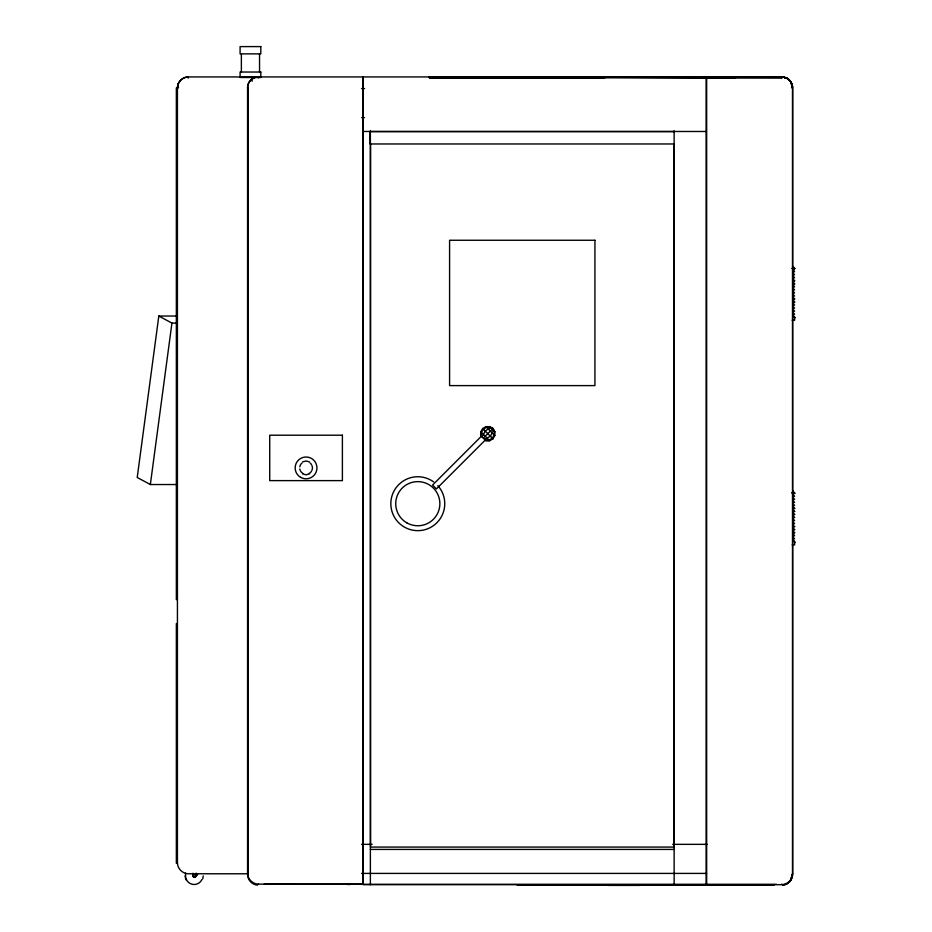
<?xml version="1.0" encoding="UTF-8"?>
<svg xmlns="http://www.w3.org/2000/svg" width="932" height="932" viewBox="0 0 932 932"><rect width="100%" height="100%" fill="white"/><g stroke="black" fill="none" stroke-linecap="round" stroke-linejoin="round"><path stroke-width="1.4" d="M370.552 143.971L370.552 847.072L673.964 847.072L674.139 143.971L370.051 143.971L370.051 131.575L674.139 131.575M481.157 436.025L481.378 432.401L483.358 429.233L486.527 427.252L490.034 427.007L492.946 428.545L494.822 431.796L494.822 435.559L492.946 438.821L489.684 440.696L485.922 440.696L480.819 435.687L480.784 431.796L482.671 428.545L485.922 426.658L489.684 426.658L492.946 428.545L494.484 431.458L494.228 434.964L492.259 438.133L489.09 440.102L485.467 440.335L489.684 440.696L480.784 431.796L480.819 435.687M481.133 435.908L481.378 432.401M781.657 884.095L782.868 885.19L787.482 883.559L790.918 880.076L791.163 877.21M791.874 87.561L792.515 86.443M792.526 86.932L790.942 81.865L787.47 78.416L782.775 76.808M176.183 316.041L158.813 316.03L137.225 477.487L150.355 484.535L176.393 484.535M150.355 484.535L171.942 323.089L158.813 316.03M792.177 320.293L794.588 320.293L794.775 317.206L794.67 317.847M792.177 544.882L794.588 544.882L794.775 541.795L794.67 542.436M185.701 879.295L185.526 873.086M202.768 878.818L203.234 875.952M188.334 76.937C182.404 77.041 177.464 82.086 177.43 88.016L176.346 88.016L176.346 599.626L177.43 599.626M178.268 83.659L177.43 87.829L177.43 863.23L176.346 863.23L176.346 623.601L177.43 623.601M247.562 87.829C247.679 81.981 252.607 77.053 258.467 76.937M792.596 873.773C792.48 879.622 787.552 884.561 781.692 884.678L706.666 884.678L706.666 76.937M362.746 76.937L362.746 884.13L258.467 884.13L257.372 885.155A10.893 10.893 0 0 1 247.632 875.532L248.262 874.414M791.489 87.69L792.573 86.478A10.893 10.893 0 0 0 782.822 76.855L781.738 77.939L782.286 76.995M195.219 876.802L195.324 876.441A1.27 1.27 0 0 0 194.38 874.705A1.27 1.27 0 0 0 192.877 875.952C193.728 879.004 196.99 875.567 197.584 874.146M482.065 436.933L485.234 431.108L488.147 428.883L490.978 427.951L492.946 428.545L493.541 430.514L490.372 436.246L484.558 439.426M790.918 880.076L792.491 875.451L791.944 874.496M794.728 280.823L792.783 278.621L792.783 277.934L794.6 277.841L792.783 275.581L792.783 274.905L794.6 274.812L792.783 272.552L792.783 271.864L794.6 271.771L792.783 268.835L794.728 268.428L792.153 268.241M794.728 508.441L792.783 506.239L792.783 505.563L794.6 505.47L792.783 503.21L792.783 502.523L794.6 502.43L792.783 500.181L792.783 499.494L794.6 499.401L792.783 497.14L792.783 496.453L794.6 496.36L792.783 493.424L794.728 493.016L792.153 492.842M194.788 877.117L195.324 876.418L194.264 877.222M195.149 876.744L197.235 874.542M481.378 436.246L432.565 485.071L436.164 488.659M483.312 438.18L492.946 428.545M436.421 488.916L485.234 440.102M793.68 267.379L792.631 266.342L794.728 268.684L792.212 268.428M793.68 491.968L792.631 490.931L794.728 493.273L792.153 492.865M794.6 268.742L792.783 268.835L794.6 268.3M794.728 299.021L792.783 296.819L792.783 296.143L794.6 296.05L792.783 293.79L792.783 293.102L794.6 293.009L792.783 290.761L792.783 290.073L794.6 289.98L792.783 287.72L792.783 287.033L794.6 286.94L792.783 284.004L794.728 283.852M793.773 316.03L794.775 317.602L792.783 315.028L792.783 314.34L794.6 314.247L792.783 311.999L792.783 311.311L794.6 311.218L792.783 308.958L792.783 308.271L794.6 308.177L792.783 305.929L792.783 305.242L794.6 305.148L792.783 302.213L794.728 302.061M792.212 493.016L794.728 493.273M794.728 514.511L792.783 512.309L792.783 511.633L794.728 511.482M794.728 529.679L792.783 527.477L792.783 526.801L794.728 526.65M793.773 540.618L794.67 542.156L792.783 539.616L792.783 538.929L794.6 538.836L792.783 536.587L792.783 535.9L794.6 535.807L792.783 532.871L794.728 532.72M782.228 76.96L782.822 76.855M302.609 461.923L306.057 461.002L309.517 461.923M309.517 473.887L306.057 474.807L302.609 473.887M794.6 280.87L792.783 280.975L794.6 283.911M794.6 299.079L792.783 299.172L794.6 302.108M794.6 508.499L792.783 508.592L794.6 511.528M794.6 526.708L792.783 524.448L792.783 523.761L794.6 523.668L792.783 521.419L792.783 520.732L794.6 520.639L792.783 518.378L792.783 517.691L794.6 517.598L792.783 514.662L794.6 514.569M792.783 514.662L793.691 514.615M794.6 532.766L792.783 530.518L793.691 529.784M792.783 529.83L794.6 529.737M429.244 76.937L429.244 77.636L781.692 77.007M187.239 76.937L781.878 76.937M429.244 77.251L781.692 77.251M429.244 77.472L781.692 77.472M792.596 87.829C792.48 81.981 787.552 77.053 781.692 76.937L781.692 77.636L429.244 77.636L604.74 77.822M361.593 88.563L364.598 88.563M361.593 117.63L364.505 117.63M363.294 131.482L706.118 131.482M171.942 323.089L176.288 323.089M361.593 844.345L372.113 844.345M672.718 844.345L707.237 844.345M370.377 849.425L674.139 849.425M361.593 873.412L706.572 873.412M247.83 873.773L188.334 873.773C182.474 873.657 177.546 868.729 177.43 862.869M264.094 884.305L776.426 884.305M517.167 885.039L774.247 885.039M608.421 885.4L639.573 885.4M429.244 77.007L781.692 77.624M605.462 77.251L735.464 77.822M784.604 78.183L787.47 78.416M258.467 884.13C252.607 884.014 247.679 879.086 247.562 873.226M178.583 87.841L177.499 86.629A10.893 10.893 0 0 1 187.239 76.995L188.334 78.09M248.203 87.561L247.562 86.443A10.893 10.893 0 0 1 257.314 76.808L258.397 77.904M489.684 426.658L494.822 431.796M485.922 426.658L494.822 435.559M482.671 428.545L492.946 438.821M484.64 439.415L485.922 440.696M192.971 876.418L194.415 877.198L192.877 875.952L192.877 873.249M792.351 874.892L792.491 875.451A10.893 10.893 0 0 1 782.868 885.179M185.06 875.952L185.911 879.773M790.942 81.865L791.163 84.195M706.118 76.937L706.118 884.678L363.294 884.678L363.294 76.937M674.139 130.783L674.139 884.678M673.964 143.971L673.964 847.072M370.377 130.783L370.377 884.678M294.978 884.305L265.911 884.305M259.539 53.87L259.539 72.032M252.106 76.937L252.106 81.294M248.11 88.202L248.11 873.773M247.562 87.655L247.562 874.321M241.365 53.87L241.365 72.032M196.128 873.133L196.128 875.777M437.842 485.665A26.97 26.97 0 0 1 425.213 529.621A26.97 26.97 0 0 1 391.242 499.004A26.97 26.97 0 0 1 433.636 481.879M312.034 465.72A6.361 6.361 0 0 1 312.034 470.089M311.568 471.079A6.361 6.361 0 0 1 309.238 473.409M302.877 473.409A6.361 6.361 0 0 1 299.801 468.994M299.801 466.815A6.361 6.361 0 0 1 301.98 463.029M310.135 463.029A6.361 6.361 0 0 1 311.568 464.73M201.906 879.552A8.551 8.551 0 0 1 186.027 878.643M350.723 884.317A8.551 8.551 0 0 1 347.158 884.317M792.596 87.655L792.596 874.321L792.596 87.655M260.809 46.6L240.095 46.6L240.095 53.87L260.809 53.87L260.809 46.6M260.809 72.032L240.095 72.032L240.095 77.484L260.809 77.484L260.809 72.032M594.931 240.258L449.585 240.258L449.585 385.603L594.931 385.603L594.931 240.258M342.393 435.197L269.721 435.197L269.721 480.621L342.393 480.621L342.393 435.197M406.76 522.805A22.077 22.077 0 0 0 439.869 503.699A22.077 22.077 0 0 0 406.76 484.582A22.077 22.077 0 0 0 406.76 522.805M300.605 477.347A10.904 10.904 0 0 0 316.962 467.899A10.904 10.904 0 0 0 300.605 458.462A10.904 10.904 0 0 0 300.605 477.347"/></g></svg>
